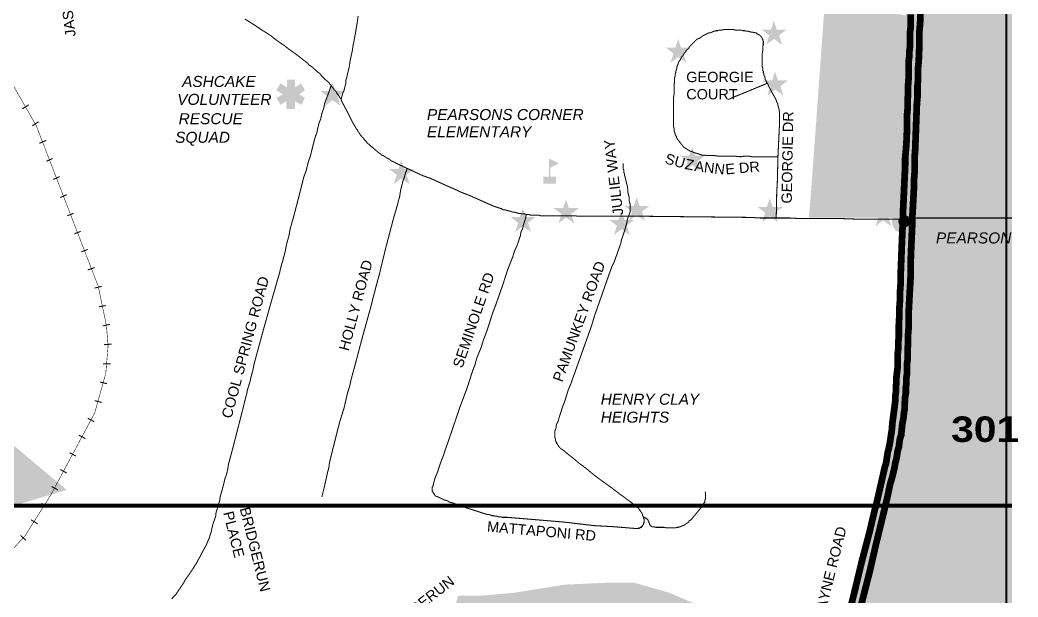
# Model space of a CAD drawing. Header units: millimetres. Extents: x 10 to 1080, y 12 to 847.
# Drawn here: x 805 to 949.7, y 208.5 to 292.2 of the extents above; entities that cross this region are included whole.
import ezdxf

# ---------------------------------------------------------------- set-up
doc = ezdxf.new("R2010")
doc.units = ezdxf.units.MM

msp = doc.modelspace()

# ---------------------------------------------------------------- hatches: boundary and pattern name
at = {"layer": 'H', "linetype": 'CONTINUOUS'}
for points in [[(802.375, 724.076), (804.333, 708.572), (819.82, 705.362), (834.637, 704.674), (846.243, 705.362), (859.861, 713.74), (871.467, 723.388), (876.635, 727.287), (891.452, 733.125), (894.662, 722.806), (899.231, 711.2), (902.458, 678.268), (906.939, 654.985), (912.777, 635.6), (903.041, 631.79), (870.797, 623.394), (843.703, 613.075), (834.037, 605.614), (852.17, 570.142), (848.607, 566.244), (849.207, 566.244), (834.637, 551.692), (840.475, 538.815), (802.711, 488.438), (802.217, 489.126), (800.435, 493.007), (798.83, 497.082), (795.355, 502.25), (792.215, 505.213), (789.005, 508.088), (786.289, 511.722), (784.437, 515.532), (783.078, 519.677), (782.391, 521.723), (780.874, 525.78), (778.334, 530.348), (775.794, 533.735), (773.007, 536.875), (769.955, 539.75), (766.727, 542.378), (763.27, 544.83), (759.707, 547.123), (755.985, 549.24), (754.115, 550.333), (752.263, 551.356), (750.305, 552.45), (748.365, 553.473), (746.407, 554.478), (744.467, 555.502), (742.615, 556.507), (740.657, 557.618), (739.652, 558.13), (732.525, 556.436), (732.79, 544.583), (726.264, 530.86), (723.142, 524.334), (722.207, 519.765), (722.877, 514.015), (725.593, 511.052), (734.219, 509.182), (736.177, 508.935), (733.302, 494.965), (732.278, 489.126), (728.98, 480.236), (737.605, 465.243), (747.518, 446.193), (733.548, 450.338), (730.409, 438.062), (720.76, 407.158), (717.885, 398.268), (714.745, 388.108), (713.475, 387.174), (712.047, 376.096), (715.945, 344.77), (716.615, 324.026), (716.439, 318.682), (723.388, 318.435), (731.608, 319.705), (737.358, 321.557), (743.373, 323.25), (749.635, 324.273), (754.962, 326.39), (761.488, 331.47), (750.641, 308.786), (742.95, 291.677), (741.257, 289.313), (754.715, 277.195), (760.801, 272.292), (760.73, 272.115), (769.444, 264.583), (777.487, 249.678), (794.597, 237.155), (804.333, 230.293), (811.777, 224.032), (798.054, 219.957), (781.473, 215.988), (770.043, 212.602), (757.502, 208.033), (746.072, 201.172), (734.06, 195.404), (725.082, 194.91), (725.258, 194.134), (725.593, 192.105), (725.752, 188.048), (725.17, 184.062), (724.905, 183.392), (714.587, 181.698), (699.17, 173.743), (696.295, 178.312), (682.078, 173.143), (680.879, 176.53), (652.868, 161.713), (660.647, 138.007), (660.4, 137.83), (656.749, 135.467), (653.203, 133.103), (649.552, 130.722), (645.918, 128.358), (642.285, 125.977), (638.634, 123.702), (635, 121.32), (631.349, 118.957), (627.803, 116.664), (624.152, 114.3), (620.942, 115.394), (619.584, 117.51), (618.402, 119.556), (617.22, 121.744), (616.038, 123.702), (614.68, 125.977), (613.569, 128.27), (612.299, 130.475), (610.958, 132.415), (609.424, 134.197), (608.154, 136.066), (606.795, 138.254), (605.367, 140.035), (603.673, 143.087), (601.892, 144.445), (599.863, 145.715), (598.17, 147.496), (596.724, 149.26), (595.118, 151.042), (593.513, 152.647), (591.22, 153.846), (589.439, 155.187), (587.675, 156.545), (586.052, 158.415), (585.717, 160.778), (585.047, 162.895), (584.112, 165.1), (582.172, 166.194), (580.549, 167.887), (579.543, 169.845), (578.785, 171.962), (577.762, 173.902), (576.668, 175.772), (575.398, 177.553), (573.775, 178.982), (571.659, 182.457), (568.784, 186.778), (566.932, 189.988), (565.82, 194.486), (564.462, 203.87), (563.704, 208.527), (563.88, 211.332), (563.704, 215.477), (563.457, 217.77), (563.28, 220.133), (563.368, 222.426), (563.28, 224.614), (562.857, 227.418), (561.675, 229.694), (560.828, 232.586), (561.428, 234.774), (561.852, 237.825), (561.922, 240.206), (561.587, 242.658), (561.763, 245.286), (562.01, 247.65), (561.852, 250.278), (561.164, 254.423), (561.922, 257.052), (562.522, 259.256), (562.275, 261.532), (561.499, 263.56), (560.405, 265.518), (559.805, 267.882), (559.223, 270.175), (557.953, 273.297), (556.26, 274.92), (554.814, 277.53), (554.39, 280), (553.72, 282.363), (552.962, 284.656), (551.85, 286.508), (550.668, 288.713), (549.222, 291.165), (547.194, 292.947), (545.412, 294.552), (543.56, 296.422), (543.719, 298.697), (542.537, 300.655), (540.42, 302.348), (538.057, 304.976), (535.34, 306.405), (532.553, 307.763), (530.26, 309.545), (528.232, 310.903), (526.874, 312.755), (526.45, 314.872), (524.51, 315.807), (522.305, 316.054), (518.248, 316.565), (515.779, 316.9), (513.592, 317.324), (511.387, 317.923), (508.935, 318.17), (507.153, 316.988), (506.465, 314.96), (505.037, 313.267), (503.255, 311.997), (501.897, 310.303), (500.292, 308.698), (498.422, 307.587), (496.658, 306.07), (495.212, 304.377), (494.453, 302.348), (493.942, 299.896), (493.607, 297.603), (493.942, 295.24), (494.453, 293.123), (495.212, 290.83), (495.723, 288.625), (494.03, 286.508), (493.342, 284.304), (491.649, 281.693), (489.462, 280.846), (485.14, 280.423), (481.577, 280.582), (479.637, 281.852), (478.102, 283.457), (476.673, 285.08), (475.068, 286.773), (472.863, 287.267), (470.658, 286.685), (468.965, 285.238), (467.184, 283.88), (465.067, 282.875), (463.462, 281.34), (464.732, 279.488), (466.602, 278.306), (468.63, 277.372), (469.724, 275.502), (468.877, 273.385), (467.095, 272.027), (463.973, 269.663), (462.104, 268.058), (460.075, 266.876), (457.958, 266.1), (455.665, 265.606), (452.702, 266.277), (450.674, 267.212), (448.469, 267.635), (444.835, 268.482), (442.718, 268.993), (440.514, 268.393), (436.792, 268.217), (434.763, 268.905), (432.805, 269.998), (431.465, 271.78), (432.647, 273.72), (433.405, 275.925), (433.317, 278.218), (432.805, 280.335), (432.894, 282.963), (431.959, 285.327), (428.925, 284.568), (426.72, 283.88), (424.603, 283.457), (421.375, 283.968), (419.188, 284.392), (417.072, 284.903), (415.025, 285.926), (412.838, 286.685), (410.792, 287.62), (409.698, 289.56), (409.875, 291.765), (410.298, 293.97), (410.298, 296.157), (409.61, 298.203), (408.252, 300.143), (406.4, 301.66), (404.53, 303.107), (402.837, 304.712), (400.897, 305.823), (399.715, 307.675), (400.297, 309.792), (399.962, 311.997), (397.845, 313.355), (395.905, 314.537), (394.547, 316.318), (393.1, 318.1), (391.672, 319.793), (390.225, 321.398), (388.108, 322.668), (386.592, 324.185), (385.057, 325.878), (383.452, 327.325), (381.582, 328.595), (379.465, 329.265), (378.125, 331.047), (378.037, 333.252), (377.349, 335.368), (375.92, 336.973), (374.05, 338.332), (372.11, 339.425), (370.152, 340.536), (368.035, 341.383), (365.919, 341.965), (363.555, 341.63), (361.615, 340.607), (359.745, 338.914), (357.875, 337.82), (355.935, 336.797), (353.818, 335.703), (351.878, 334.522), (350.255, 332.652), (348.915, 330.8), (347.98, 328.754), (347.133, 326.637), (345.599, 325.032), (343.323, 324.785), (340.184, 324.785), (337.732, 325.367), (335.615, 324.185), (334.522, 322.333), (334.433, 320.128), (334.098, 317.923), (332.899, 315.807), (331.805, 313.866), (330.958, 311.75), (330.712, 309.545), (330.288, 307.252), (329.935, 304.976), (329.688, 302.683), (329.018, 300.39), (328.083, 298.203), (327.325, 296.157), (327.06, 293.97), (328.665, 292.347), (329.935, 290.583), (328.665, 288.802), (326.39, 287.955), (323.25, 287.778), (321.045, 288.29), (319.864, 290.23), (318.682, 292.276), (316.812, 293.705), (314.025, 294.975), (311.732, 295.487), (309.615, 295.91), (307.763, 297.092), (306.405, 299.05), (305.47, 300.99), (304.712, 303.107), (303.689, 305.135), (301.995, 306.405), (300.302, 307.852), (298.962, 309.545), (297.268, 307.94), (296.422, 305.894), (293.282, 304.2), (291.5, 305.558), (289.648, 306.828), (287.69, 307.852), (287.267, 309.968), (287.69, 312.173), (285.75, 313.09), (283.457, 313.602), (281.34, 314.202), (279.224, 315.295), (278.642, 317.5), (277.954, 319.617), (276.013, 321.222), (274.144, 319.793), (272.874, 317.923), (269.998, 319.193), (268.217, 320.64), (266.435, 321.98), (263.984, 324.45), (262.202, 325.72), (260.862, 327.484), (261.108, 329.688), (261.867, 331.893), (262.714, 334.01), (262.467, 337.644), (261.532, 339.602), (260.597, 341.718), (258.992, 343.323), (255.94, 345.352), (253.065, 346.71), (251.195, 347.892), (249.167, 348.827), (248.92, 351.032), (250.19, 352.884), (251.707, 354.842), (254.088, 354.93), (255.782, 356.358), (257.969, 356.623), (260.174, 357.117), (261.444, 359.234), (261.779, 361.527), (261.62, 363.732), (260.438, 365.584), (258.992, 367.277), (256.117, 367.63), (255.429, 369.746), (254.088, 371.44), (252.307, 372.957), (250.525, 374.227), (248.497, 374.826), (247.138, 376.767), (248.162, 378.707), (247.385, 381), (245.78, 382.517), (245.622, 384.81), (244.687, 386.75), (243.575, 388.796), (242.235, 390.56), (241.035, 392.43), (239.518, 394.212), (239.43, 396.416), (240.453, 398.533), (240.612, 401.144), (240.788, 403.86), (239.43, 405.888), (238.584, 408.005), (236.467, 409.452), (235.038, 411.304), (233.08, 412.838), (233.168, 415.202), (234.103, 417.318), (235.462, 419.276), (236.978, 421.04), (238.072, 422.998), (237.825, 425.274), (237.49, 427.902), (236.22, 429.683), (234.527, 431.377), (232.657, 433.246), (230.628, 434.587), (229.182, 436.28), (227.489, 437.815), (226.219, 439.667), (224.79, 441.537), (223.943, 443.742), (222.92, 445.77), (220.98, 447.216), (218.775, 448.557), (216.57, 449.827), (214.365, 450.25), (212.249, 450.427), (209.797, 450.515), (206.163, 450.427), (203.87, 451.026), (201.595, 450.338), (199.972, 448.31), (201.665, 446.705), (199.549, 444.588), (196.938, 445.347), (194.822, 445.435), (192.105, 444.923), (189.054, 445.012), (187.202, 443.406), (184.908, 442.472), (182.88, 441.113), (181.01, 439.596), (179.317, 438.15), (177.288, 437.056), (175.084, 436.457), (173.055, 435.522), (170.762, 434.675), (168.575, 434.852), (166.793, 436.545), (165.947, 438.82), (165.259, 440.937), (163.142, 442.048), (160.955, 442.56), (158.574, 442.383), (156.369, 441.713), (154.005, 440.778), (151.377, 440.267), (148.59, 440.267), (146.385, 439.843), (145.45, 437.727), (145.115, 435.522), (142.663, 436.122), (142.152, 438.326), (140.458, 439.932), (138.43, 441.113), (136.472, 442.207), (134.285, 442.807), (131.745, 442.048), (128.605, 441.537), (126.153, 441.872), (123.525, 441.784), (121.497, 442.983), (120.05, 444.588), (117.775, 445.012), (116.082, 446.528), (116.152, 448.822), (114.124, 450.938), (112.607, 453.214), (111.425, 454.995), (110.155, 456.777), (108.797, 458.47), (107.527, 460.252), (106.257, 461.945), (104.898, 463.726), (103.54, 465.42), (102.182, 467.113), (100.842, 468.806), (99.572, 470.57), (98.213, 472.264), (95.585, 475.738), (93.133, 479.213), (90.682, 482.776), (88.477, 486.41), (86.448, 490.132), (84.578, 494.03), (83.062, 498.016), (81.527, 502.92), (80.433, 507.065), (79.498, 511.298), (78.74, 515.532), (78.228, 519.853), (77.805, 524.175), (77.558, 528.496), (77.47, 532.8), (77.558, 534.917), (77.558, 537.122), (77.717, 539.238), (77.893, 541.443), (78.052, 543.56), (78.317, 545.765), (78.564, 547.882), (79.252, 552.115), (80.098, 556.348), (81.192, 560.582), (82.374, 564.727), (84.402, 570.054), (86.448, 573.793), (87.63, 575.645), (117.687, 575.645), (138.007, 572.435), (144.445, 544.23), (141.905, 543.225), (154.764, 537.88), (160.443, 536.028), (171.185, 535.693), (189.318, 535.34), (206.834, 533.912), (226.06, 527.897), (227.842, 532.888), (253.912, 548.552), (259.239, 550.333), (265.677, 550.668), (269.575, 552.115), (277.019, 556.772), (283.122, 559.223), (290.989, 559.982), (306.317, 558.553), (306.652, 558.288), (307.005, 558.624), (310.885, 558.888), (317.659, 563.122), (325.543, 568.113), (333.745, 573.528), (338.825, 576.827), (341.365, 576.756), (344.928, 576.068), (348.492, 574.71), (351.949, 572.858), (355.759, 569.718), (358.228, 566.173), (359.234, 564.303), (360.257, 562.363), (362.462, 558.8), (365.425, 555.925), (369.993, 554.32), (376.255, 554.478), (378.46, 554.902), (380.577, 555.325), (382.782, 555.748), (384.898, 556.013), (387.773, 556.436), (392.007, 557.107), (396.064, 558.042), (400.138, 559.135), (404.107, 560.405), (408.005, 561.852), (411.903, 563.457), (415.713, 565.238), (419.435, 567.09), (423.069, 569.048), (424.18, 569.63), (421.128, 576.333), (406.224, 573.952), (411.057, 595.383), (409.452, 607.06), (401.408, 603.85), (401.832, 611.893), (404.618, 612.74), (404.195, 626.022), (394.882, 630.432), (373.539, 618.737), (369.482, 635.67), (377.19, 651.845), (407.405, 673.276), (407.829, 671.23), (482.177, 704.003), (500.715, 623.323), (501.227, 623.57), (505.372, 625.863), (509.182, 627.892), (512.992, 630.008), (516.802, 632.037), (520.612, 634.065), (522.552, 635.088), (524.422, 636.094), (526.362, 637.117), (528.232, 638.14), (530.172, 639.233), (532.042, 640.256), (534.335, 641.438), (544.495, 629.585), (550.422, 631.613), (546.523, 639.568), (541.532, 645.336), (541.602, 645.407), (545.412, 647.453), (549.222, 649.57), (553.032, 651.598), (556.772, 653.627), (560.582, 655.743), (564.392, 657.772), (568.202, 659.888), (572.012, 661.917), (575.733, 664.034), (579.543, 666.15), (583.353, 668.196), (587.163, 670.313), (590.885, 672.342), (596.724, 674.458), (601.133, 674.458), (603.338, 674.458), (605.455, 674.37), (607.642, 674.194), (609.847, 674.123), (611.964, 674.035), (614.168, 673.858), (616.373, 673.7), (618.49, 673.612), (620.695, 673.435), (622.882, 673.347), (624.999, 673.276), (629.32, 673.188), (633.642, 673.276), (637.875, 673.523), (642.108, 673.947), (646.254, 674.617), (650.399, 675.728), (653.627, 676.734), (657.684, 678.18), (661.67, 679.873), (665.568, 681.743), (669.378, 683.772), (673.1, 685.976), (676.734, 688.252), (680.297, 690.704), (683.683, 693.42), (687.07, 696.136), (690.192, 699.1), (693.332, 702.063), (696.207, 705.273), (699.082, 708.572), (701.71, 711.958), (705.785, 710.53), (709.842, 708.995), (713.74, 707.214), (717.638, 705.362), (721.448, 703.333), (723.988, 701.798), (729.403, 707.302), (742.35, 719.578), (751.999, 718.908), (767.503, 733.725), (785.618, 751.84), (797.207, 740.234), (802.375, 724.076), (802.375, 724.076)], [(666.662, 31.15), (665.903, 33.443), (664.88, 36.318), (663.875, 38.77), (662.093, 40.217), (659.289, 41.91), (657.772, 43.938), (656.255, 45.896), (654.05, 46.655), (651.757, 46.99), (650.064, 48.772), (648.458, 50.624), (646.254, 51.223), (643.89, 52.158), (641.932, 53.94), (639.815, 54.857), (635.582, 54.698), (633.642, 56.056), (631.613, 57.062), (628.562, 57.997), (626.533, 59.514), (625.598, 62.054), (625.934, 65.105), (625.422, 67.557), (625.087, 71.12), (640.168, 68.492), (651.757, 71.455), (733.637, 96.855), (744.802, 101.688), (768.932, 110.825), (770.537, 108.038), (779.851, 91.687), (789.852, 98.884), (786.624, 110.067), (785.019, 114.97), (789.428, 121.25), (795.69, 119.133), (800.594, 116.84), (805.427, 115.235), (810.595, 111.672), (813.135, 110.578), (815.411, 111.936), (817.28, 112.607), (821.761, 111.936), (824.988, 112.43), (814.74, 133.773), (848.695, 119.133), (853.087, 141.058), (857.585, 164.765), (846.825, 166.793), (848.695, 169.845), (849.877, 172.632), (851.994, 173.99), (855.715, 177.288), (861.483, 181.434), (868.504, 208.703), (871.978, 208.703), (876.635, 209.127), (884.079, 210.308), (890.094, 210.573), (894.08, 210.573), (899.16, 209.127), (904.064, 207.01), (909.391, 205.405), (924.295, 202.442), (925.23, 204.717), (932.427, 239.095), (932.18, 250.79), (932.85, 263.56), (919.392, 263.56), (919.639, 266.524), (921.755, 295.663), (933.362, 292.858), (933.785, 301.925), (932.18, 309.122), (930.822, 316.988), (929.128, 324.944), (928.441, 325.208), (880.78, 334.01), (892.387, 394.458), (910.59, 400.72), (912.865, 405.13), (894.997, 430.953), (887.307, 452.12), (877.058, 452.79), (872.913, 457.2), (866.634, 465.42), (857.074, 472.775), (845.22, 475.58), (837.512, 475.58), (826.17, 473.534), (817.28, 476.762), (811.018, 480.995), (806.362, 486.322), (803.222, 489.197), (840.475, 538.815), (834.637, 551.692), (849.207, 566.244), (850.724, 566.332), (853.017, 566.42), (855.292, 566.596), (857.673, 566.755), (860.037, 566.932), (862.401, 567.09), (864.87, 567.267), (867.234, 567.514), (869.597, 567.69), (872.067, 567.937), (874.518, 568.113), (876.882, 568.36), (879.334, 568.537), (881.803, 568.713), (884.167, 568.96), (886.619, 569.136), (889, 569.295), (891.364, 569.472), (893.815, 569.56), (896.108, 569.718), (898.472, 569.807), (900.853, 569.895), (903.129, 569.895), (905.422, 569.895), (907.627, 569.895), (909.814, 569.807), (912.354, 569.718), (916.675, 569.63), (918.88, 569.63), (920.997, 569.718), (923.202, 569.895), (925.318, 570.054), (927.523, 570.142), (929.64, 570.318), (931.827, 570.477), (936.149, 570.742), (940.47, 570.9), (944.704, 570.742), (948.849, 570.318), (948.849, 28.751), (667.297, 28.751), (666.662, 31.15)], [(916.164, 290.83), (914.735, 290.83), (914.312, 292.1), (913.888, 290.83), (912.53, 290.83), (913.624, 289.983), (913.201, 288.625), (914.312, 289.472), (915.494, 288.625), (915.07, 289.983), (916.164, 290.83), (916.164, 290.83)], [(902.282, 288.202), (900.853, 288.202), (900.43, 289.472), (900.007, 288.202), (898.648, 288.202), (899.742, 287.355), (899.319, 285.997), (900.43, 286.844), (901.612, 285.997), (901.188, 287.355), (902.282, 288.202), (902.282, 288.202)], [(916.34, 283.457), (914.894, 283.457), (914.471, 284.727), (914.047, 283.457), (912.707, 283.457), (913.8, 282.61), (913.377, 281.27), (914.471, 282.116), (915.67, 281.27), (915.247, 282.61), (916.34, 283.457), (916.34, 283.457)], [(933.45, 283.386), (932.004, 283.386), (931.58, 284.656), (931.157, 283.386), (929.799, 283.386), (930.91, 282.54), (930.487, 281.182), (931.58, 282.028), (932.762, 281.182), (932.339, 282.54), (933.45, 283.386), (933.45, 283.386)], [(845.82, 279.912), (846.314, 280.917), (845.467, 281.428), (846.314, 282.028), (846.155, 282.363), (845.979, 282.61), (845.82, 282.875), (845.732, 283.034), (844.885, 282.452), (844.885, 283.545), (843.703, 283.545), (843.703, 282.452), (842.768, 283.034), (842.169, 282.028), (843.104, 281.428), (842.169, 280.917), (842.768, 279.912), (843.615, 280.423), (843.615, 279.312), (844.885, 279.312), (844.885, 280.423), (845.82, 279.912), (845.82, 279.912)], [(852.17, 281.94), (850.724, 281.94), (850.3, 283.21), (849.877, 281.94), (848.519, 281.94), (849.63, 281.093), (849.207, 279.735), (850.3, 280.582), (851.482, 279.735), (851.059, 281.093), (852.17, 281.94), (852.17, 281.94)], [(904.311, 272.538), (902.882, 272.538), (902.458, 273.808), (902.035, 272.538), (900.677, 272.538), (901.771, 271.692), (901.347, 270.334), (902.458, 271.18), (903.64, 270.334), (903.217, 271.692), (904.311, 272.538), (904.311, 272.538)], [(881.874, 270.757), (883.144, 271.445), (881.715, 272.115), (881.715, 269.487), (880.868, 269.487), (880.868, 268.482), (882.721, 268.482), (882.721, 269.487), (881.874, 269.487), (881.874, 270.757), (881.874, 270.757)], [(862.154, 270.598), (860.707, 270.598), (860.284, 271.868), (859.861, 270.598), (858.52, 270.598), (859.614, 269.752), (859.19, 268.393), (860.284, 269.24), (861.483, 268.393), (861.06, 269.752), (862.154, 270.598), (862.154, 270.598)], [(896.267, 265.254), (894.838, 265.254), (894.415, 266.524), (893.992, 265.254), (892.634, 265.254), (893.727, 264.407), (893.304, 263.066), (894.415, 263.913), (895.597, 263.066), (895.174, 264.407), (896.267, 265.254), (896.267, 265.254)], [(915.582, 265.095), (914.135, 265.095), (913.712, 266.365), (913.289, 265.095), (911.931, 265.095), (913.042, 264.248), (912.618, 262.89), (913.712, 263.737), (914.894, 262.89), (914.471, 264.248), (915.582, 265.095), (915.582, 265.095)], [(879.757, 263.648), (878.328, 263.648), (877.905, 264.918), (877.482, 263.648), (876.124, 263.648), (877.217, 262.802), (876.794, 261.444), (877.905, 262.29), (879.087, 261.444), (878.664, 262.802), (879.757, 263.648), (879.757, 263.648)], [(886.037, 264.918), (884.59, 264.918), (884.167, 266.188), (883.744, 264.918), (882.385, 264.918), (883.497, 264.072), (883.073, 262.714), (884.167, 263.56), (885.349, 262.714), (884.925, 264.072), (886.037, 264.918), (886.037, 264.918)], [(932.004, 264.495), (930.557, 264.495), (930.134, 265.765), (929.711, 264.495), (928.37, 264.495), (929.464, 263.648), (929.04, 262.29), (930.134, 263.137), (931.333, 262.29), (930.91, 263.648), (932.004, 264.495), (932.004, 264.495)], [(935.055, 262.978), (934.879, 263.737), (934.544, 264.336), (933.944, 264.672), (933.274, 264.83), (932.515, 264.672), (931.915, 264.336), (931.58, 263.737), (931.404, 262.978), (931.58, 262.29), (931.915, 261.708), (932.515, 261.373), (933.274, 261.197), (933.944, 261.373), (934.544, 261.708), (934.879, 262.29), (935.055, 262.978), (935.055, 262.978)], [(894.08, 263.225), (892.634, 263.225), (892.21, 264.495), (891.787, 263.225), (890.429, 263.225), (891.54, 262.378), (891.117, 261.02), (892.21, 261.867), (893.392, 261.02), (892.969, 262.378), (894.08, 263.225), (894.08, 263.225)], [(934.879, 262.978), (934.72, 262.378), (934.367, 261.867), (933.873, 261.444), (933.274, 261.373), (932.603, 261.444), (932.092, 261.867), (931.757, 262.378), (931.58, 262.978), (931.757, 263.648), (932.092, 264.16), (932.603, 264.495), (933.274, 264.672), (933.873, 264.495), (934.367, 264.16), (934.72, 263.648), (934.879, 262.978), (934.879, 262.978)], [(934.12, 262.978), (934.032, 263.313), (933.873, 263.648), (933.609, 263.825), (933.274, 263.913), (932.85, 263.825), (932.603, 263.648), (932.427, 263.313), (932.339, 262.978), (932.427, 262.643), (932.603, 262.378), (932.85, 262.22), (933.274, 262.132), (933.609, 262.22), (933.873, 262.378), (934.032, 262.643), (934.12, 262.978), (934.12, 262.978)], [(933.944, 262.978), (933.873, 262.714), (933.785, 262.467), (933.521, 262.378), (933.274, 262.29), (932.938, 262.378), (932.762, 262.467), (932.603, 262.714), (932.515, 262.978), (932.603, 263.313), (932.762, 263.49), (932.938, 263.648), (933.274, 263.737), (933.521, 263.648), (933.785, 263.49), (933.873, 263.313), (933.944, 262.978), (933.944, 262.978)], [(937.754, 259.592), (936.325, 259.592), (935.902, 260.862), (935.478, 259.592), (934.12, 259.592), (935.214, 258.745), (934.791, 257.387), (935.902, 258.233), (937.084, 257.387), (936.66, 258.745), (937.754, 259.592), (937.754, 259.592)], [(938.777, 250.86), (937.331, 250.86), (936.907, 252.13), (936.484, 250.86), (935.143, 250.86), (936.237, 250.014), (935.814, 248.673), (936.907, 249.52), (938.107, 248.673), (937.683, 250.014), (938.777, 250.86), (938.777, 250.86)], [(937.084, 245.11), (935.637, 245.11), (935.214, 246.38), (934.791, 245.11), (933.45, 245.11), (934.544, 244.263), (934.12, 242.905), (935.214, 243.752), (936.413, 242.905), (935.99, 244.263), (937.084, 245.11), (937.084, 245.11)], [(948.761, 236.396), (948.178, 236.132), (947.579, 236.044), (946.908, 236.132), (946.397, 236.308), (946.15, 236.467), (945.638, 236.643), (945.303, 236.82), (945.127, 236.978), (944.615, 236.732), (943.945, 236.396), (943.187, 236.132), (942.675, 236.044), (942.164, 236.044), (942.164, 235.62), (942.675, 235.55), (943.098, 235.62), (943.522, 235.708), (943.945, 235.797), (944.368, 235.973), (944.704, 236.132), (944.951, 236.22), (945.127, 236.308), (945.638, 236.044), (946.062, 235.973), (946.732, 235.62), (947.579, 235.55), (948.09, 235.55), (948.514, 235.708), (948.849, 235.814), (948.849, 227.93), (948.761, 227.93), (948.69, 227.93), (948.602, 227.93), (948.002, 227.842), (947.491, 227.753), (946.82, 227.665), (946.485, 227.577), (946.15, 227.506), (945.797, 227.418), (945.462, 227.33), (945.215, 227.242), (945.127, 227.242), (945.127, 227.154), (945.039, 227.242), (944.951, 227.242), (944.704, 227.33), (944.527, 227.418), (943.945, 227.577), (943.345, 227.665), (942.499, 227.842), (941.652, 227.93), (941.493, 227.93), (940.558, 228), (939.959, 228.265), (939.447, 228.688), (939.288, 229.27), (939.288, 229.358), (939.288, 229.447), (939.377, 229.958), (939.624, 230.54), (939.8, 231.052), (939.959, 231.652), (940.223, 232.322), (940.294, 232.657), (940.223, 233.08), (940.047, 233.592), (939.712, 234.28), (939.377, 234.862), (940.382, 236.132), (940.805, 235.973), (941.493, 235.708), (942.164, 235.62), (942.164, 236.044), (941.74, 236.22), (941.229, 236.396), (940.894, 236.467), (940.294, 236.82), (938.777, 234.95), (939.112, 234.28), (939.447, 233.768), (939.712, 233.08), (939.8, 232.657), (939.712, 232.234), (939.377, 231.563), (939.2, 230.893), (939.024, 230.293), (938.865, 229.87), (938.777, 229.535), (938.777, 229.358), (938.777, 229.2), (938.953, 228.688), (939.288, 228.177), (939.535, 227.842), (939.959, 227.577), (940.647, 227.418), (941.493, 227.418), (941.564, 227.418), (942.252, 227.33), (943.187, 227.154), (943.769, 226.995), (944.192, 226.907), (944.457, 226.907), (944.527, 226.818), (944.704, 226.73), (944.88, 226.73), (945.039, 226.66), (945.127, 226.66), (945.303, 226.73), (945.638, 226.818), (945.974, 226.907), (946.485, 227.083), (946.997, 227.154), (947.914, 227.33), (948.761, 227.418), (948.849, 227.418), (948.849, 236.414), (948.761, 236.396)], [(948.69, 236.044), (948.178, 235.973), (947.579, 235.885), (946.82, 235.973), (946.062, 236.308), (945.638, 236.467), (945.039, 236.732), (944.615, 236.555), (943.945, 236.22), (943.257, 235.973), (942.499, 235.885), (942.075, 235.973), (941.317, 236.132), (940.647, 236.308), (940.223, 236.555), (939.112, 235.197), (939.535, 234.527), (939.871, 233.856), (940.047, 233.345), (940.135, 232.833), (940.047, 232.41), (939.8, 231.74), (939.624, 231.228), (939.447, 230.893), (939.377, 230.717), (939.377, 230.628), (939.2, 229.958), (939.112, 229.447), (939.112, 229.2), (939.2, 228.6), (939.712, 228.177), (940.382, 227.93), (941.405, 227.842), (941.493, 227.842), (942.34, 227.753), (943.257, 227.577), (943.769, 227.418), (944.368, 227.33), (944.615, 227.242), (944.951, 227.154), (945.039, 227.083), (945.215, 227.154), (945.797, 227.418), (946.221, 227.506), (946.732, 227.577), (947.491, 227.665), (948.09, 227.753), (948.69, 227.842), (948.849, 227.842), (948.849, 236.114), (948.69, 236.044)], [(930.981, 211.155), (929.552, 211.155), (929.128, 212.425), (928.705, 211.155), (927.347, 211.155), (928.441, 210.308), (928.017, 208.95), (929.128, 209.797), (930.31, 208.95), (929.887, 210.308), (930.981, 211.155), (930.981, 211.155)]]:
    msp.add_hatch(color=256, dxfattribs=at).paths.add_polyline_path(points)

# ---------------------------------------------------------------- linework, layer by layer
at = {"layer": 'P'}
for points, const_width in [([(42.245, 29.475), (42.245, 836.683), (948.002, 836.683), (948.002, 29.475), (42.245, 29.475), (42.245, 29.475)], 0.301), ([(815.658, 579.808), (787.471, 489.885), (784.754, 479.213), (784.084, 472.705), (783.996, 466.09), (785.53, 384.81), (786.536, 324.115), (786.8, 319.123), (787.647, 314.378), (789.411, 308.875), (791.616, 304.377), (807.367, 276.86), (816.345, 253.577), (817.527, 247.915), (817.774, 244.951), (817.439, 240.965), (815.834, 235.215), (809.396, 223.185), (805.762, 217.435), (799.924, 210.996), (787.382, 200.413)], 0.075), ([(948.831, 221.756), (894.327, 221.756), (786.201, 221.756), (786.201, 329.865), (786.201, 437.903), (894.327, 437.903), (948.831, 437.903)], 0.602), ([(935.549, 293.37), (935.549, 292.365), (935.39, 290.336), (935.39, 288.29), (935.302, 286.173), (935.214, 285.327), (935.214, 284.409), (935.214, 283.563), (935.126, 282.716), (935.126, 281.781), (935.126, 280.935), (935.038, 280.088), (934.791, 273.315), (934.702, 272.203), (934.702, 271.11), (934.702, 270.016), (934.614, 268.905), (934.614, 267.811), (934.367, 263.402)], 0.978), ([(837.6, 292.365), (838.694, 291.677), (838.941, 291.518), (839.964, 290.83), (840.899, 290.248), (841.41, 289.913), (841.834, 289.56), (842.751, 288.89), (843.262, 288.555), (844.021, 287.955), (844.868, 287.373), (845.644, 286.773), (846.737, 285.926), (846.825, 285.75), (847.337, 285.415), (847.584, 285.168), (847.919, 284.903), (848.184, 284.656), (848.519, 284.409), (848.766, 284.057), (849.03, 283.81), (849.277, 283.563), (849.612, 283.298), (849.789, 283.139), (849.948, 282.875), (850.124, 282.716)], 0.151), ([(854.022, 292.788), (853.934, 292.1), (853.687, 290.583), (853.422, 289.137), (853.264, 288.378), (853.175, 287.708), (852.999, 286.949), (852.84, 286.173), (852.752, 285.503), (852.576, 284.745), (852.488, 284.409), (852.417, 284.057), (852.329, 283.722), (852.241, 283.386), (852.241, 283.051), (852.152, 282.716), (852.064, 282.363), (851.994, 282.028), (851.817, 281.693), (851.729, 281.358), (851.641, 281.023), (851.57, 280.67)], 0.151), ([(934.12, 293.035), (934.12, 291.677), (934.12, 291.006), (934.032, 290.336), (934.032, 289.648), (934.032, 288.978), (934.032, 288.29), (933.944, 287.62), (933.944, 286.949), (933.856, 286.262), (933.856, 285.08), (933.856, 283.986), (933.768, 282.787), (933.768, 281.693), (933.697, 280.511), (933.697, 279.4), (933.609, 278.395), (933.609, 276.366), (933.521, 274.249), (933.344, 272.203), (933.344, 271.198), (933.009, 263.913), (933.009, 263.313)], 0.978), ([(912.019, 290.16), (911.931, 290.16), (911.842, 290.248), (911.754, 290.336), (911.684, 290.336), (911.419, 290.407), (910.837, 290.495), (910.572, 290.583), (910.325, 290.583), (910.061, 290.671), (909.814, 290.671), (909.567, 290.759), (909.214, 290.759), (908.967, 290.759), (908.72, 290.759), (908.456, 290.83), (907.874, 290.83), (907.362, 290.83), (907.098, 290.83), (906.762, 290.759), (906.515, 290.759), (906.339, 290.759), (906.18, 290.671), (905.916, 290.671), (905.757, 290.583), (905.581, 290.583), (905.404, 290.495), (905.245, 290.407), (904.981, 290.336), (904.822, 290.336), (904.646, 290.248), (904.487, 290.16), (904.311, 290.072), (904.134, 289.983), (903.975, 289.913), (903.799, 289.736), (903.64, 289.648), (903.464, 289.56), (903.288, 289.489), (903.129, 289.401), (902.952, 289.225), (902.864, 289.137), (902.705, 288.978), (902.529, 288.802), (902.37, 288.643), (902.194, 288.466), (902.018, 288.29), (901.947, 288.131), (901.771, 287.955), (901.594, 287.796), (901.524, 287.62), (901.347, 287.443), (901.259, 287.285), (901.1, 287.02), (900.924, 286.861), (900.836, 286.685), (900.748, 286.438), (900.589, 286.262), (900.501, 286.103), (900.412, 285.838), (900.324, 285.679), (900.254, 285.415), (900.254, 285.256), (900.165, 284.992), (900.077, 284.745), (900.077, 284.568), (899.989, 284.321), (899.989, 284.057), (899.901, 283.81), (899.901, 283.633), (899.901, 283.386), (899.83, 282.54), (899.83, 282.028), (899.83, 281.446), (899.742, 280.935), (899.742, 279.4), (899.742, 278.553), (899.742, 278.13), (899.742, 277.795), (899.742, 277.372), (899.742, 276.789), (899.83, 276.525), (899.83, 276.366), (899.83, 276.102), (899.901, 276.013), (899.989, 275.678), (900.077, 275.431), (900.165, 275.343), (900.165, 275.167), (900.254, 275.096), (900.324, 274.92), (900.501, 274.743), (900.589, 274.585), (900.748, 274.408), (900.836, 274.249), (900.924, 274.161), (901.1, 273.985), (901.171, 273.826), (901.259, 273.738), (901.435, 273.65), (901.682, 273.473), (901.947, 273.315), (902.282, 273.138), (902.441, 273.138), (902.705, 272.979), (903.041, 272.891), (903.376, 272.803), (903.552, 272.715), (903.711, 272.715), (903.799, 272.627), (903.975, 272.627), (904.558, 272.556), (905.069, 272.556), (905.669, 272.556), (906.251, 272.468), (907.186, 272.468), (907.874, 272.468), (908.456, 272.468), (909.567, 272.38), (910.061, 272.468), (910.661, 272.468), (911.084, 272.38), (911.507, 272.38), (912.019, 272.38), (912.954, 272.38), (913.448, 272.38), (913.959, 272.38), (914.894, 272.38)], 0.151), ([(913.377, 283.051), (913.289, 283.139), (913.201, 283.298), (913.112, 283.475), (913.024, 283.633), (913.024, 283.81), (912.954, 284.057), (912.865, 284.233), (912.865, 284.409), (912.777, 284.568), (912.777, 284.745), (912.689, 284.903), (912.689, 285.08), (912.689, 285.256), (912.601, 285.415), (912.601, 285.679), (912.601, 285.838), (912.601, 286.015), (912.601, 286.173), (912.601, 286.526), (912.601, 286.949), (912.601, 287.285), (912.689, 287.708), (912.689, 288.043), (912.689, 288.466), (912.777, 288.555), (912.777, 288.643), (912.777, 288.713), (912.777, 288.802), (912.777, 288.89), (912.777, 288.978), (912.777, 289.066), (912.777, 289.137), (912.689, 289.225), (912.689, 289.313), (912.689, 289.401), (912.601, 289.489), (912.601, 289.56), (912.53, 289.736), (912.442, 289.825), (912.354, 289.913), (912.266, 289.983), (912.178, 290.072), (912.107, 290.072), (912.019, 290.16), (912.019, 290.16)], 0.151), ([(850.124, 282.716), (849.454, 280.846), (849.189, 280.176), (849.03, 279.4), (848.766, 278.642), (848.607, 277.883), (848.342, 277.213), (848.184, 276.525), (848.007, 275.766), (847.76, 275.096), (847.584, 274.408), (847.408, 273.738), (847.249, 273.05), (847.072, 272.38), (846.825, 271.709), (846.649, 271.022), (846.49, 270.351), (846.138, 269.416), (845.891, 268.393), (845.714, 267.723), (845.555, 267.053), (844.621, 263.49), (844.374, 262.643), (844.109, 261.62), (844.021, 261.038), (843.862, 260.438), (843.686, 259.856), (843.439, 258.586), (843.104, 257.316), (842.751, 256.117), (842.68, 255.693), (841.322, 250.966), (840.634, 248.497), (840.299, 247.315), (838.941, 242.323), (838.782, 241.476), (838.447, 240.206), (838.359, 239.783), (837.935, 238.425), (837.935, 238.266), (837.671, 237.243), (837.336, 235.885), (836.665, 233.257), (835.907, 230.293), (835.819, 229.958), (835.642, 229.288), (835.219, 227.753), (835.131, 227.083), (834.972, 226.413), (834.708, 225.637), (834.549, 224.966), (834.372, 224.296), (834.214, 223.696), (834.037, 223.097), (833.949, 222.515), (833.79, 221.915), (833.702, 221.756), (833.614, 221.333), (833.438, 220.821), (833.367, 220.222), (833.191, 219.71), (833.014, 219.216), (832.855, 218.616), (832.767, 218.105), (832.591, 217.593), (832.432, 217.011), (832.256, 216.676), (832.097, 216.253), (831.921, 215.9), (831.744, 215.565), (831.497, 215.142), (831.321, 214.806), (831.162, 214.471), (830.827, 213.872), (830.562, 213.36), (830.315, 213.025), (830.139, 212.69), (829.892, 212.355), (829.557, 211.843), (829.204, 211.332), (828.957, 210.996), (828.781, 210.661), (828.622, 210.397), (828.446, 210.15), (828.287, 209.903), (827.934, 209.391), (827.775, 209.127), (827.599, 208.88), (827.352, 208.633), (827.176, 208.456), (827.017, 208.209)], 0.151), ([(850.124, 282.716), (850.212, 282.54), (850.371, 282.363), (850.547, 282.116), (850.724, 281.94), (850.882, 281.781), (850.971, 281.517), (851.147, 281.358), (851.306, 281.093), (851.394, 280.935), (851.57, 280.67)], 0.151), ([(913.377, 283.051), (910.325, 281.781), (908.632, 281.093), (907.697, 280.67)], 0.151), ([(914.894, 272.38), (915.141, 277.548), (915.141, 277.707), (915.141, 277.883), (915.141, 278.218), (915.141, 278.395), (915.141, 278.553), (915.141, 278.73), (915.141, 278.906), (915.07, 279.065), (915.07, 279.241), (914.982, 279.488), (914.894, 279.823), (914.894, 280), (914.806, 280.176), (914.718, 280.335), (914.647, 280.511), (914.647, 280.599), (914.559, 280.758), (914.471, 280.935), (914.135, 281.517), (913.871, 282.028), (913.536, 282.628), (913.377, 283.051)], 0.151), ([(851.57, 280.67), (851.641, 280.423), (852.329, 279.153), (852.752, 278.306), (853.264, 277.283), (853.422, 277.036), (853.511, 276.86), (853.687, 276.613), (853.758, 276.437), (853.934, 276.278), (854.022, 276.013), (854.181, 275.855), (854.269, 275.678), (854.445, 275.431), (854.604, 275.255), (854.781, 275.096), (854.869, 274.92), (855.028, 274.743), (855.204, 274.585), (855.38, 274.32), (855.627, 274.161), (855.962, 273.826), (856.227, 273.65), (856.386, 273.473), (856.809, 273.138), (856.985, 272.979), (857.232, 272.803), (857.409, 272.627), (857.656, 272.556), (857.92, 272.38), (858.167, 272.203), (858.502, 272.045), (858.838, 271.78), (859.19, 271.621), (859.525, 271.445), (859.861, 271.286), (860.196, 271.11), (860.46, 271.022), (861.131, 270.686)], 0.151), ([(806.274, 279.912), (805.339, 279.329)], 0.151), ([(807.702, 277.46), (806.768, 276.86)], 0.151), ([(808.814, 274.743), (807.791, 274.32)], 0.151), ([(809.731, 272.133), (808.814, 271.709)], 0.151), ([(914.647, 263.49), (914.718, 267.212), (914.806, 268.746), (914.894, 272.38)], 0.151), ([(861.131, 270.686), (861.042, 270.351), (860.884, 270.016), (860.795, 269.663), (860.707, 269.328), (860.531, 268.905), (860.46, 268.57), (860.196, 267.547), (860.108, 267.053), (860.037, 266.541), (859.861, 266.03), (859.772, 265.518), (859.614, 265.007), (859.349, 264.089), (859.19, 263.578), (858.591, 261.285), (857.991, 259.009), (857.074, 255.199), (856.65, 253.665), (856.298, 252.307), (855.874, 250.613), (855.451, 249.096), (855.028, 247.579), (854.692, 246.38), (854.357, 245.11), (854.022, 243.84), (853.599, 242.235), (852.999, 240.03), (852.84, 239.272), (852.488, 238.09), (851.994, 235.973), (851.394, 234.033), (850.882, 232.075), (850.724, 231.405), (850.547, 230.717), (850.371, 230.046), (850.212, 229.376), (850.036, 228.688), (849.877, 228.018), (849.789, 227.33), (849.612, 226.66), (849.365, 225.566), (849.101, 224.367), (848.766, 223.026)], 0.151), ([(861.131, 270.686), (863.335, 269.663), (864.517, 269.24), (865.611, 268.746), (866.722, 268.235), (867.904, 267.723), (868.998, 267.212), (870.109, 266.788), (871.626, 266.118), (872.561, 265.695), (873.742, 265.183), (874.007, 265.095), (874.254, 265.007), (874.501, 264.936), (874.854, 264.848), (874.854, 264.76), (875.101, 264.672), (875.348, 264.672), (875.612, 264.583), (875.947, 264.513), (876.194, 264.425), (876.459, 264.336), (876.706, 264.336), (877.041, 264.248), (877.305, 264.16), (877.888, 264.089), (878.152, 264.089), (878.399, 264.001)], 0.151), ([(893.216, 263.737), (893.304, 263.913), (893.304, 264.001), (893.392, 264.089), (893.392, 264.248), (893.48, 264.336), (893.48, 264.425), (893.48, 264.513), (893.48, 264.583), (893.48, 264.672), (893.48, 264.76), (893.48, 264.848), (893.48, 264.936), (893.48, 265.359), (893.392, 265.783), (893.304, 266.118), (893.304, 266.541), (893.216, 266.876), (893.128, 267.3), (893.128, 267.635), (893.057, 268.058), (892.969, 268.482), (892.881, 268.817), (892.792, 269.24), (892.704, 269.593), (892.634, 269.752), (892.634, 269.928), (892.545, 270.087), (892.545, 270.263), (892.545, 270.439), (892.457, 270.598), (892.457, 270.775), (892.457, 270.933), (892.457, 271.11), (892.457, 271.286), (892.457, 271.445)], 0.151), ([(810.754, 269.505), (809.819, 269.081)], 0.151), ([(811.777, 266.876), (810.842, 266.453)], 0.151), ([(812.782, 264.16), (811.848, 263.825)], 0.151), ([(878.399, 264.001), (878.311, 263.49), (878.152, 262.978), (877.976, 262.467), (877.888, 261.973), (877.641, 261.461), (877.552, 260.95), (877.394, 260.438), (877.217, 259.927), (877.041, 259.433), (876.794, 258.921), (876.618, 258.41), (876.459, 257.898), (875.7, 255.958), (874.924, 253.577), (874.007, 250.966), (873.495, 249.608), (873.072, 248.25), (872.649, 246.98), (872.137, 245.622), (871.89, 244.775), (871.538, 243.928), (871.202, 243.082), (870.955, 242.147), (870.62, 241.3), (870.109, 239.695), (869.774, 238.689), (868.751, 235.973), (867.816, 233.186), (866.881, 230.47), (866.634, 229.799), (866.387, 229.023), (866.122, 228.353), (865.875, 227.683), (865.452, 226.413), (865.188, 225.813), (865.029, 225.213), (864.852, 224.543), (864.764, 224.455), (864.764, 224.367), (864.764, 224.296), (864.764, 224.208), (864.764, 224.12), (864.764, 224.032), (864.764, 223.943), (864.764, 223.873), (864.852, 223.873), (864.852, 223.785)], 0.151), ([(878.399, 264.001), (878.734, 264.001), (878.999, 263.913), (879.334, 263.913), (879.581, 263.913), (879.934, 263.913), (880.181, 263.913), (880.428, 263.825), (880.78, 263.825), (881.027, 263.825), (882.121, 263.825), (883.144, 263.825), (884.167, 263.825), (885.172, 263.825), (886.195, 263.737), (887.201, 263.737), (888.735, 263.737), (890.164, 263.737), (891.699, 263.737), (893.216, 263.737)], 0.151), ([(895.421, 220.063), (895.332, 220.222), (895.244, 220.398), (895.244, 220.486), (895.174, 220.645), (895.085, 220.821), (894.997, 220.909), (894.909, 221.068), (894.821, 221.156), (894.75, 221.245), (894.662, 221.403), (894.239, 221.756), (892.457, 223.097), (891.946, 223.449), (891.522, 223.785), (891.187, 224.032), (890.764, 224.367), (889.318, 225.39), (888.647, 225.901), (887.977, 226.413), (887.289, 226.995), (886.619, 227.506), (885.931, 228.018), (885.261, 228.6), (884.59, 229.112), (883.902, 229.711), (883.814, 229.711), (883.744, 229.799), (883.567, 229.958), (883.479, 229.958), (883.32, 230.135), (883.232, 230.223), (883.056, 230.382), (883.056, 230.47), (882.968, 230.558), (882.897, 230.717), (882.809, 230.805), (882.809, 230.893), (882.721, 230.981), (882.721, 231.069), (882.632, 231.14), (882.632, 231.405), (882.544, 231.652), (882.544, 231.74), (882.544, 231.828), (882.544, 231.916), (882.544, 232.075), (882.544, 232.251), (882.544, 232.41), (882.544, 232.498), (882.544, 232.586), (882.721, 233.01), (882.721, 233.257), (882.809, 233.609), (882.968, 233.856), (883.056, 234.103), (883.144, 234.456), (883.391, 235.215), (883.655, 236.061), (883.991, 236.908), (884.167, 237.49), (884.502, 238.601), (884.837, 239.36), (887.377, 246.468), (887.889, 247.915), (888.312, 249.343), (888.824, 250.79), (889.829, 253.665), (890.341, 255.111), (890.517, 255.623), (890.676, 256.046), (890.852, 256.54), (891.099, 256.963), (891.275, 257.475), (891.434, 257.898), (891.611, 258.41), (891.787, 258.921), (891.946, 259.345), (892.122, 259.856), (892.21, 260.35), (892.369, 260.773), (892.545, 261.285), (892.704, 261.796), (892.969, 262.731), (893.057, 263.243), (893.216, 263.737)], 0.151), ([(893.216, 263.737), (894.662, 263.737), (896.179, 263.737), (910.908, 263.578), (912.354, 263.49), (914.647, 263.49)], 0.151), ([(914.647, 263.49), (916.675, 263.49), (918.034, 263.402), (923.449, 263.402), (924.295, 263.402), (926.747, 263.313), (929.111, 263.313), (931.58, 263.313), (932.004, 263.313), (932.498, 263.313), (933.009, 263.313)], 0.151), ([(933.009, 263.313), (932.85, 259.433), (932.762, 257.14), (932.674, 254.935), (932.674, 253.841), (932.586, 252.659), (932.586, 251.548), (932.498, 250.366), (932.498, 249.273), (932.427, 248.073), (932.427, 247.227), (932.427, 246.309), (932.339, 245.463), (932.339, 244.528), (932.251, 243.681), (932.251, 242.746), (932.251, 241.9), (932.074, 240.383), (932.074, 239.695), (932.004, 239.025), (932.004, 238.337), (931.915, 237.666), (931.915, 236.996), (931.827, 236.308), (931.739, 235.638), (931.651, 234.95), (931.492, 233.768), (931.404, 232.675), (931.316, 232.163), (931.157, 231.069), (931.069, 230.558), (930.981, 230.135), (930.804, 229.447), (930.734, 228.953), (930.557, 227.842), (930.381, 227.33), (929.887, 225.143), (929.111, 221.756), (928.952, 221.245), (928.194, 218.017), (927.082, 213.783), (925.901, 208.88), (924.631, 203.8)], 0.978), ([(934.367, 263.402), (934.367, 262.555), (934.279, 260.526), (934.191, 258.586), (934.12, 256.54), (934.12, 254.847), (934.032, 253.242), (933.944, 251.636), (933.856, 249.943), (933.856, 248.849), (933.856, 247.738), (933.768, 246.645), (933.768, 245.533), (933.697, 244.352), (933.697, 243.681), (933.697, 242.993), (933.609, 242.323), (933.609, 241.653), (933.609, 240.965), (933.521, 240.295), (933.521, 239.536), (933.432, 238.848), (933.432, 238.002), (933.344, 237.578), (933.274, 236.485), (933.274, 235.797), (933.185, 235.373), (933.097, 234.527), (933.009, 234.033), (932.921, 233.609), (932.762, 231.987), (932.586, 231.493), (932.498, 230.893), (932.427, 230.293), (932.251, 229.711), (932.162, 229.112), (932.074, 228.529), (931.915, 228.018), (931.827, 227.418), (931.492, 225.989), (931.157, 224.878), (930.804, 223.185), (930.469, 221.756), (929.111, 216.165), (928.194, 212.178), (926.835, 206.851)], 0.978), ([(933.009, 263.313), (933.768, 263.402), (934.367, 263.402)], 0.151), ([(934.367, 263.402), (935.038, 263.49), (935.39, 263.49), (935.725, 263.49), (936.731, 263.49), (937.578, 263.49), (938.601, 263.49), (939.535, 263.49), (940.47, 263.49), (947.826, 263.49), (948.831, 263.49)], 0.151), ([(813.805, 261.549), (812.871, 261.197)], 0.151), ([(814.811, 258.921), (813.894, 258.586)], 0.151), ([(815.834, 256.293), (814.811, 255.958)], 0.151), ([(816.857, 253.577), (815.834, 253.33)], 0.151), ([(817.439, 250.79), (816.434, 250.613)], 0.151), ([(818.039, 248.073), (817.016, 247.826)], 0.151), ([(818.286, 245.198), (817.192, 245.11)], 0.151), ([(818.127, 242.323), (817.016, 242.323)], 0.151), ([(817.615, 239.448), (816.592, 239.695)], 0.151), ([(816.857, 236.732), (815.834, 236.996)], 0.151), ([(815.746, 233.945), (814.811, 234.456)], 0.151), ([(814.476, 231.493), (813.541, 231.987)], 0.151), ([(813.118, 228.953), (812.2, 229.447)], 0.151), ([(811.777, 226.483), (810.842, 226.995)], 0.151), ([(810.507, 224.032), (809.572, 224.543)], 0.151), ([(864.852, 223.785), (864.852, 223.696), (864.941, 223.608), (864.941, 223.52), (865.029, 223.52), (865.029, 223.449), (865.117, 223.361), (865.188, 223.185), (865.276, 223.185), (865.364, 223.097), (865.452, 223.097), (865.54, 223.026), (865.611, 223.026), (865.964, 222.85), (866.211, 222.762), (866.458, 222.603), (866.81, 222.515), (867.057, 222.426), (867.304, 222.25), (867.657, 222.179), (868.839, 221.756), (869.844, 221.403), (871.961, 220.733), (872.225, 220.645), (872.472, 220.557), (872.737, 220.486), (872.984, 220.486), (873.231, 220.398), (873.407, 220.31), (873.654, 220.31), (873.919, 220.222), (874.166, 220.222), (874.43, 220.133), (874.677, 220.133), (874.924, 220.063), (875.189, 220.063), (875.436, 220.063), (875.7, 220.063), (883.902, 219.375), (888.224, 218.863), (891.099, 218.705), (894.327, 218.44), (894.398, 218.44), (894.486, 218.44), (894.574, 218.44), (894.662, 218.44), (894.75, 218.44), (894.75, 218.528), (894.821, 218.528), (894.909, 218.528), (894.997, 218.616), (895.085, 218.616), (895.085, 218.705), (895.174, 218.793), (895.244, 218.793), (895.244, 218.863), (895.332, 218.952), (895.421, 219.04), (895.421, 219.128), (895.421, 219.216), (895.421, 219.287), (895.509, 219.287), (895.509, 219.375), (895.509, 219.463), (895.509, 219.639), (895.509, 219.71), (895.421, 219.886), (895.421, 220.063)], 0.151), ([(895.421, 220.063), (895.509, 220.063), (895.597, 219.975), (895.756, 219.975), (895.756, 219.886), (895.932, 219.798), (896.02, 219.71), (896.091, 219.639), (896.091, 219.551), (896.179, 219.463), (896.179, 219.375), (896.179, 219.287), (896.267, 219.216), (896.267, 219.128), (896.267, 219.04), (896.355, 218.952), (896.444, 218.863), (896.444, 218.793), (896.514, 218.793), (896.602, 218.705), (896.691, 218.705), (897.202, 218.616), (897.714, 218.616), (898.296, 218.616), (898.807, 218.528), (899.319, 218.528), (899.478, 218.528), (899.654, 218.528), (899.742, 218.528), (899.901, 218.528), (900.077, 218.528), (900.254, 218.616), (900.324, 218.616), (900.501, 218.616), (900.677, 218.705), (900.748, 218.705), (900.924, 218.793), (901.1, 218.863), (901.171, 218.863), (901.347, 218.952), (901.435, 219.04), (901.594, 219.128), (901.682, 219.216), (901.859, 219.287), (901.947, 219.375), (902.018, 219.551), (902.194, 219.639), (902.282, 219.71), (902.441, 219.886), (903.975, 221.756), (904.064, 221.827), (904.064, 221.915), (904.134, 222.091), (904.222, 222.179), (904.222, 222.25), (904.311, 222.338), (904.311, 222.515), (904.311, 222.603), (904.399, 222.673), (904.399, 222.85), (904.399, 222.938), (904.399, 223.026), (904.399, 223.185), (904.399, 223.273), (904.399, 223.361), (904.399, 223.52), (904.399, 223.608), (904.311, 223.785)], 0.151), ([(786.201, 28.769), (786.201, 113.63), (786.201, 221.756), (894.327, 221.756), (948.831, 221.756)], 0.602), ([(808.972, 221.58), (808.126, 222.091)], 0.151), ([(807.544, 219.128), (806.609, 219.71)], 0.151), ([(805.85, 216.747), (805.074, 217.435)], 0.151)]:
    msp.add_lwpolyline(points, dxfattribs=dict(at, const_width=const_width))

# ---------------------------------------------------------------- texts
at = {"layer": 'T', "char_height": 1.5, "attachment_point": 1}
for s, insert, rotation in [('{\\fArial|b0|i0|c0|p18;JAS}', (811.6, 289.7), 97), ('{\\fArial|b0|i0|c0|p18;GEORGIE DR}', (915.4, 265.6), 89), ('{\\fArial|b0|i0|c0|p18;JULIE WAY}', (891, 263.8), 97), ('{\\fArial|b0|i0|c0|p18;SU}', (898.8, 272.9), 344), ('{\\fArial|b0|i0|c0|p18;Z}', (901.6, 272.1), 349), ('{\\fArial|b0|i0|c0|p18;ANN}', (902.9, 271.8), 353), ('{\\fArial|b0|i0|c0|p18;E DR}', (907.2, 271.3), 5), ('{\\fArial|b0|i0|c0|p18;HOLLY ROAD}', (851.2, 244.5), 75), ('{\\fArial|b0|i0|c0|p18;PAMUNKEY ROAD}', (882.2, 240.1), 70), ('{\\fArial|b0|i0|c0|p18;COOL SPRING ROAD}', (834.2, 234.7), 75), ('{\\fArial|b0|i0|c0|p18;SEMINOLE RD}', (867.7, 242.1), 71), ('{\\fArial|b0|i0|c0|p18;BRIDGERUN}', (838.3, 221.7), 284), ('{\\fArial|b0|i0|c0|p18;PLACE}', (835.9, 221.1), 284), ('{\\fArial|b0|i0|c0|p18;MATTAPONI RD}', (872.8, 219.5), 355), ('{\\fArial|b0|i0|c0|p18;CHAMBERLAYNE ROAD}', (917.6, 195.6), 76), ('{\\fArial|b0|i0|c0|p18;RIDGERUN}', (858.4, 204.8), 38)]:
    msp.add_mtext(s, dxfattribs=dict(at, insert=insert, rotation=rotation))
at = {"layer": 'T', "attachment_point": 1}
for s, insert, char_height in [('{\\fArial|b0|i1|c0|p18;ASHCAKE}', (828.5, 284.1), 1.6), ('{\\fArial|b0|i0|c0|p18;GEORGIE}', (901.6, 284.7), 1.5), ('{\\fArial|b0|i0|c0|p18;COURT}', (901.6, 282.2), 1.5), ('{\\fArial|b0|i1|c0|p18;VOLUNTEER}', (827.8, 281.5), 1.6), ('{\\fArial|b0|i1|c0|p18;PEARSONS CORNER}', (864, 279.3), 1.6), ('{\\fArial|b0|i1|c0|p18;RESCUE}', (828, 278.7), 1.6), ('{\\fArial|b0|i1|c0|p18;ELEMENTARY}', (864, 276.8), 1.6), ('{\\fArial|b0|i1|c0|p18;SQUAD}', (827.5, 276), 1.6), ('{\\fArial|b0|i1|c0|p18;PEARSON}', (937.8, 261.4), 1.6), ('{\\fArial|b0|i1|c0|p18;HENRY CLAY}', (889.2, 238), 1.6), ('{\\fArial|b0|i1|c0|p18;HEIGHTS}', (889.2, 235.4), 1.6), ('{\\fArial Black|b0|i0|c0|p18;301}', (940, 234.7), 3.7)]:
    msp.add_mtext(s, dxfattribs=dict(at, insert=insert, char_height=char_height))

doc.saveas('drawing.dxf')
